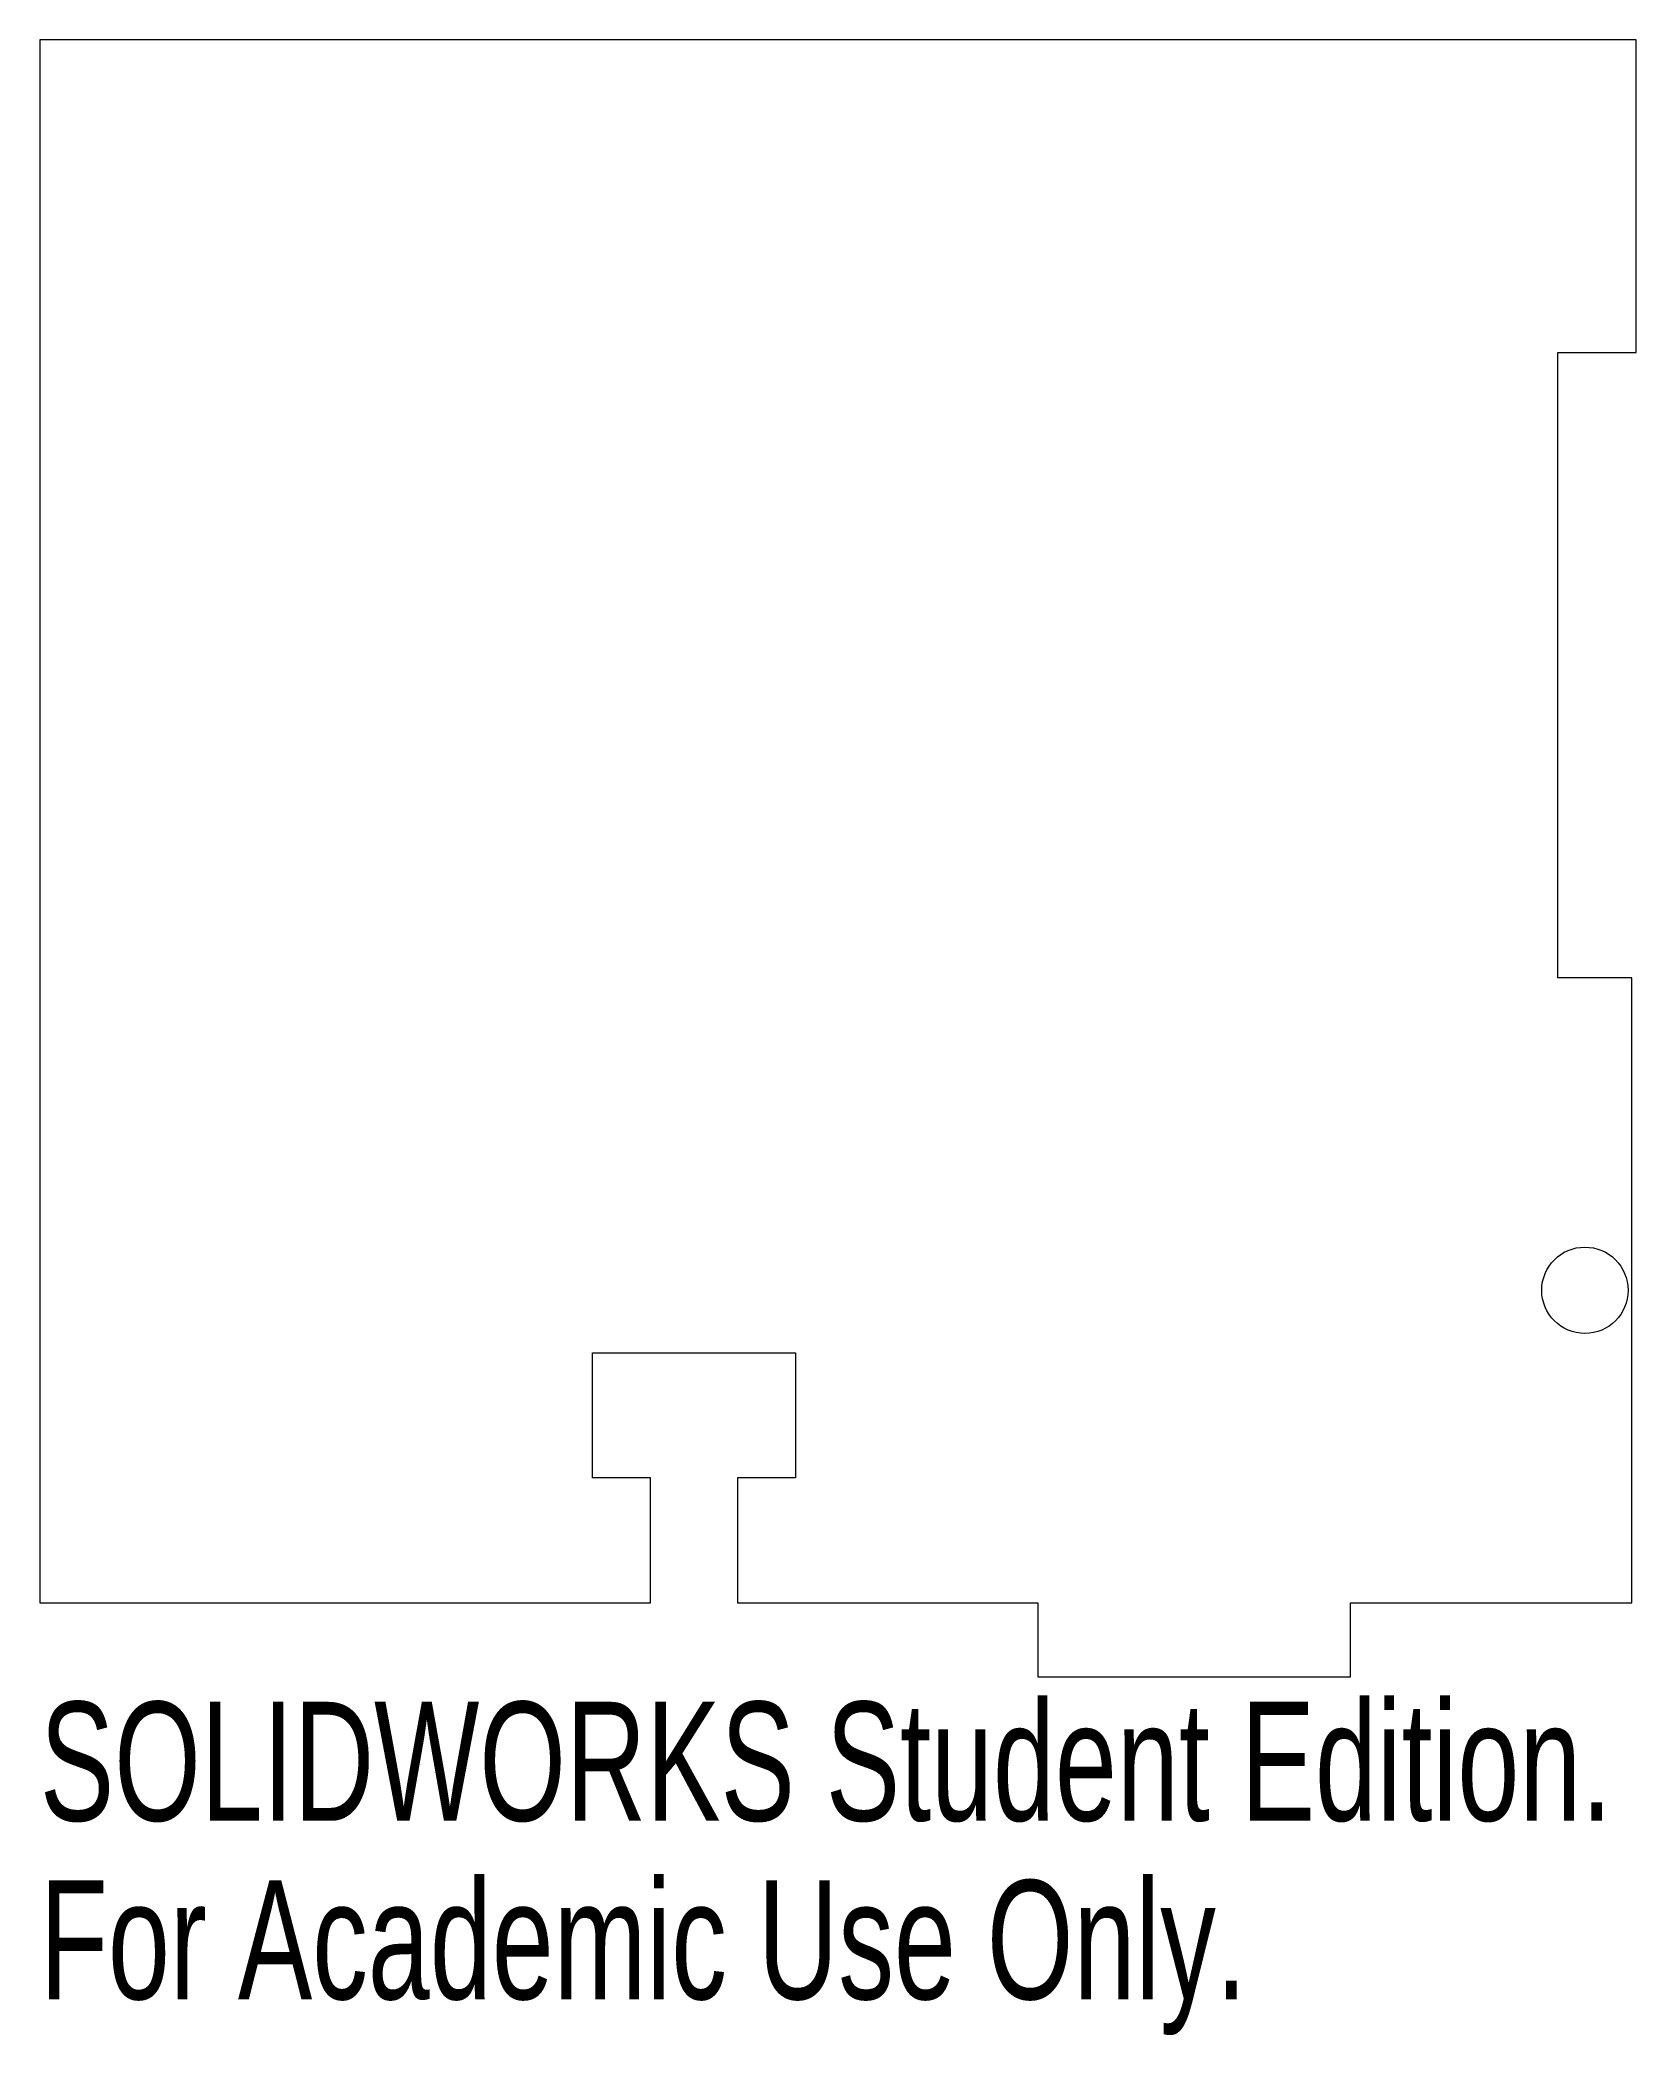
# Model space of a CAD drawing. Header units: inches. Extents: x 1.95 to 4.51, y -1.94 to 1.25.
import ezdxf

# ---------------------------------------------------------------- set-up
doc = ezdxf.new("R2010")
doc.units = ezdxf.units.IN
doc.header["$MEASUREMENT"] = 0
doc.styles.add('SLDTEXTSTYLE0', font='TXT', dxfattribs={"width": 0.7})

msp = doc.modelspace()

# ---------------------------------------------------------------- linework, layer by layer
at = {"color": 7, "linetype": 'Continuous', "lineweight": 15}
for p, q in [((1.9539, 1.25), (1.9539, -1.25)), ((4.5069, 1.25), (1.9539, 1.25)), ((4.5069, 0.75), (4.5069, 1.25)), ((4.3819, 0.75), (4.5069, 0.75)), ((4.3819, -0.25), (4.3819, 0.75)), ((4.5, -0.25), (4.3819, -0.25)), ((4.5, -1.25), (4.5, -0.25)), ((2.8375, -0.85), (3.1625, -0.85)), ((2.8375, -1.05), (2.8375, -0.85)), ((3.1625, -0.85), (3.1625, -1.05)), ((2.9305, -1.05), (2.8375, -1.05)), ((2.9305, -1.25), (2.9305, -1.05)), ((3.0695, -1.05), (3.0695, -1.25)), ((3.1625, -1.05), (3.0695, -1.05)), ((1.9539, -1.25), (2.9305, -1.25)), ((3.0695, -1.25), (3.55, -1.25)), ((3.55, -1.25), (3.55, -1.3681)), ((4.05, -1.3681), (4.05, -1.25)), ((4.05, -1.25), (4.5, -1.25)), ((3.55, -1.3681), (4.05, -1.3681))]:
    msp.add_line(p, q, dxfattribs=at)
msp.add_circle((4.425, -0.75), 0.069, dxfattribs=at)

# ---------------------------------------------------------------- texts
at = {"color": 7, "linetype": 'Continuous', "char_height": 0.1903, "attachment_point": 1, "style": 'SLDTEXTSTYLE0'}
for s, insert in [('SOLIDWORKS Student Edition.', (1.9539, -1.4083)), ('For Academic Use Only.', (1.9539, -1.6937))]:
    msp.add_mtext(s, dxfattribs=dict(at, insert=insert))

doc.saveas('drawing.dxf')
